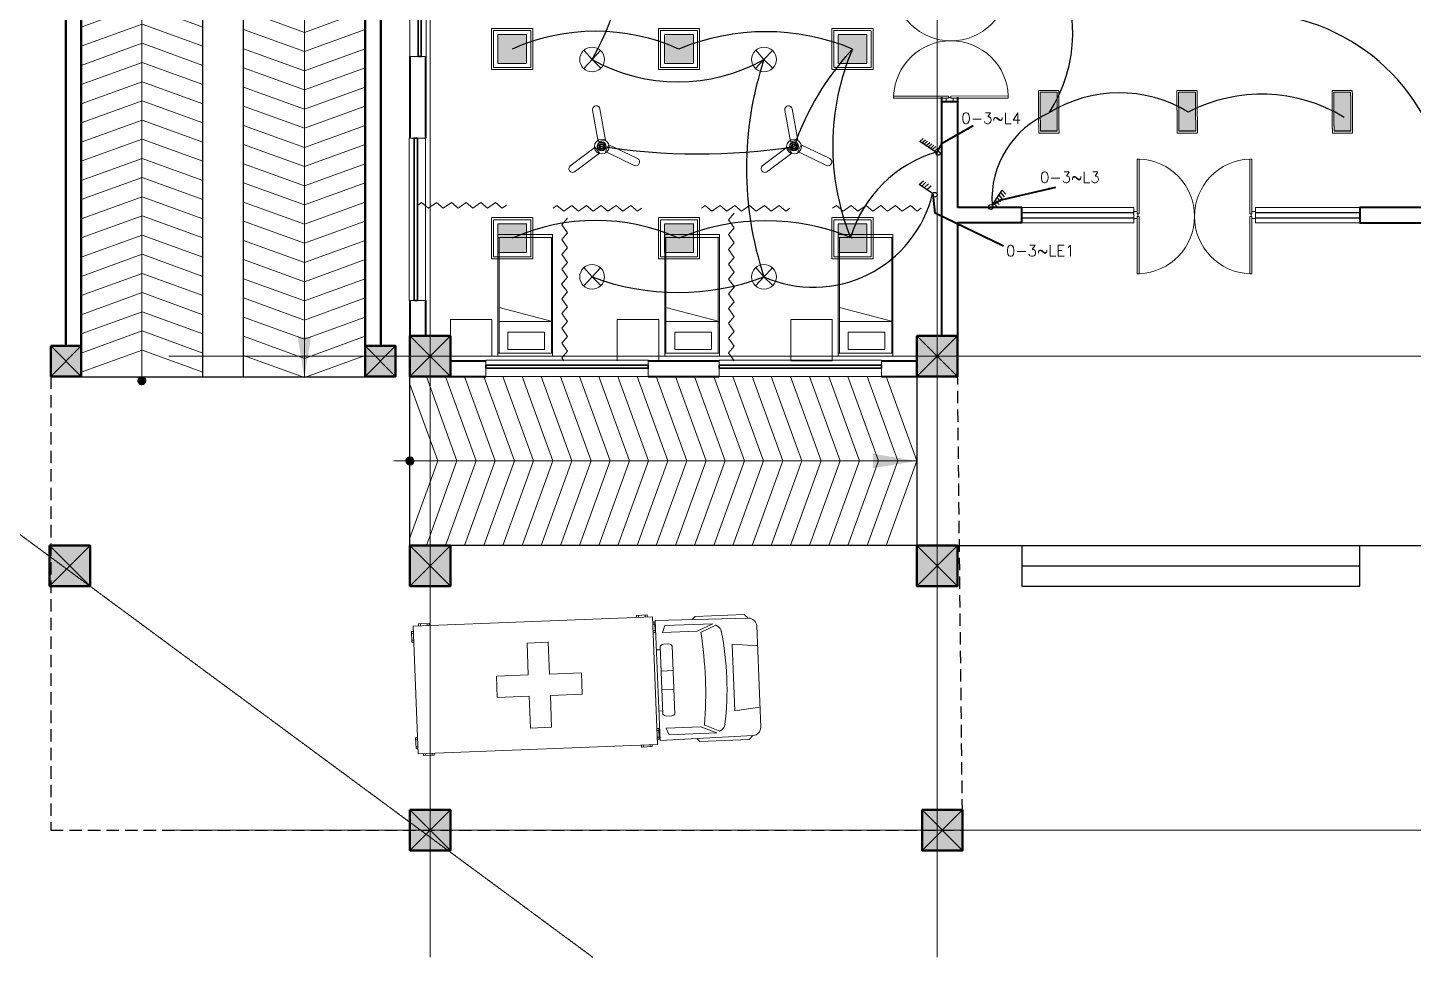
# Model space of a CAD drawing. Header units: millimetres. Extents: x 2402294 to 3337895, y 3394997 to 3969149.
# Drawn here: x 2431437 to 2451932, y 3888237 to 3901981 of the extents above; entities that cross this region are included whole.
import ezdxf

# ---------------------------------------------------------------- set-up
doc = ezdxf.new("R2010")
doc.units = ezdxf.units.MM
doc.header["$MEASUREMENT"] = 0
doc.linetypes.add('CENTER', pattern=[2, 1.25, -0.25, 0.25, -0.25])
doc.linetypes.add('DASHED', pattern=[0.75, 0.5, -0.25])
for name, color, linetype, lineweight in [('0newfurnture', 30, 'Continuous', 15), ('48fan', 4, 'Continuous', 13), ('centreline', 52, 'CENTER', 5), ('Column-0.5', 14, 'Continuous', 50), ('conduit Light & fan City', 30, 'Continuous', 5), ('Dimension- 0.15', 114, 'Continuous', 15), ('door', 41, 'Continuous', 5), ('Door Opening-0.09', 253, 'Continuous', 9), ('Furniture Hospital-0.09', 44, 'Continuous', 9), ('Hatch', 9, 'Continuous', 9), ('hatch-1', 53, 'Continuous', 15), ('Sill Level', 140, 'Continuous', 20), ('stairs', 6, 'Continuous', 25), ('Switches', 173, 'Continuous', 15), ('WALL 0.2', 7, 'Continuous', 20), ('wall 0.4', 7, 'Continuous', 40), ('Wall-0.5', 7, 'Continuous', 50), ('WINDOW', 152, 'Continuous', 30), ('Windows Plan', 152, 'Continuous', 35)]:
    doc.layers.add(name, color=color, linetype=linetype, lineweight=lineweight)
for name, color, linetype in [('1 x 4 recessed', 80, 'CENTER'), ('2 x 11 recessed', 60, 'CENTER'), ('ceilling fan', 3, 'Continuous'), ('emergencylight', 1, 'Continuous'), ('thrtywpanel', 7, 'Continuous'), ('wire powered ups', 3, 'Continuous'), ('Wires', 1, 'Continuous')]:
    doc.layers.add(name, color=color, linetype=linetype)
doc.styles.add('romans', font='romans.shx')
doc.styles.get("Standard").update_dxf_attribs({"font": 'arial.ttf'})
doc.linetypes.add('ZIGZAG', pattern='A,0.0001,-0.2,[131,ltypeshp.shx,S=0.2,R=0,X=-0.2,Y=0],-0.4,[131,ltypeshp.shx,S=0.2,R=180,X=0.2,Y=0],-0.2', length=0.8001)
doc.dimstyles.get("Standard").update_dxf_attribs({"dimtxt": 500, "dimasz": 100, "dimexe": 100, "dimexo": 200, "dimgap": 0.09, "dimtad": 0, "dimtoh": 1, "dimdec": 0, "dimzin": 0, "dimdsep": 46, "dimtxsty": 'Standard', "dimblk": 'DOT', "dimcen": 0, "dimclrd": 256, "dimclre": 256, "dimclrt": 256, "dimadec": 0, "dimazin": 0, "dimtfac": 1, "dimtdec": 0, "dimtofl": 0, "dimtmove": 0, "dimatfit": 3, "dimfxl": 1, "dimtolj": 1, "dimtzin": 0, "dimlwd": -1, "dimlwe": -1, "dimarcsym": 1})

# ---------------------------------------------------------------- blocks, each defined once
blk = doc.blocks.new('A$C01AF3ADE')
at = {"layer": 'Furniture Hospital-0.09'}
for p, q in [((15, 975), (1815, 975)), ((15, 15), (15, 975)), ((135, 990), (55, 990)), ((55, 990), (55, 975)), ((70, 990), (70, 975)), ((120, 975), (120, 990)), ((135, 975), (135, 990)), ((1695, 975), (1695, 990)), ((1695, 990), (1775, 990)), ((1710, 975), (1710, 990)), ((1760, 990), (1760, 975)), ((1775, 990), (1775, 975)), ((1815, 975), (1815, 15)), ((1835, 945), (2536, 936)), ((1835, 45), (1835, 945)), ((2115, 945), (2135, 965)), ((2135, 965), (2505, 965)), ((2505, 965), (2534, 936)), ((0, 935), (0, 855)), ((15, 935), (0, 935)), ((15, 920), (0, 920)), ((0, 870), (15, 870)), ((0, 855), (15, 855)), ((1815, 935), (1830, 935)), ((1815, 920), (1830, 920)), ((1830, 870), (1815, 870)), ((1830, 855), (1815, 855)), ((1830, 935), (1830, 855)), ((1885, 855), (1905, 905)), ((2145, 855), (1885, 855)), ((1905, 905), (2265, 905)), ((2265, 905), (2145, 855)), ((2175, 845), (2288, 893)), ((2285, 895), (2301, 885)), ((2595, 876), (2595, 114)), ((865, 815), (1025, 815)), ((865, 575), (865, 815)), ((1025, 815), (1025, 575)), ((1865, 751), (1875, 761)), ((1865, 750), (1865, 240)), ((1875, 761), (1890, 766)), ((1890, 766), (1930, 766)), ((1945, 761), (1930, 766)), ((1955, 751), (1945, 761)), ((1955, 750), (1955, 240)), ((2405, 745), (2595, 725)), ((2405, 745), (2405, 245)), ((1835, 725), (1865, 725)), ((625, 575), (865, 575)), ((625, 415), (625, 575)), ((1025, 575), (1265, 575)), ((1265, 575), (1265, 415)), ((1955, 565), (1865, 565)), ((1955, 425), (1865, 425)), ((865, 415), (625, 415)), ((865, 175), (865, 415)), ((1025, 415), (1025, 175)), ((1265, 415), (1025, 415)), ((1835, 265), (1865, 265)), ((1865, 240), (1875, 230)), ((1875, 230), (1890, 225)), ((1890, 225), (1930, 225)), ((1945, 230), (1930, 225)), ((1955, 240), (1945, 230)), ((2405, 245), (2595, 265)), ((0, 135), (15, 135)), ((0, 55), (0, 135)), ((0, 120), (15, 120)), ((1025, 175), (865, 175)), ((1830, 135), (1815, 135)), ((1830, 120), (1815, 120)), ((1830, 55), (1830, 135)), ((1885, 135), (1905, 85)), ((2145, 135), (1885, 135)), ((2265, 85), (2145, 135)), ((2175, 145), (2288, 97)), ((2285, 95), (2301, 105)), ((15, 70), (0, 70)), ((15, 55), (0, 55)), ((1815, 15), (15, 15)), ((55, 0), (55, 15)), ((135, 0), (55, 0)), ((70, 0), (70, 15)), ((120, 15), (120, 0)), ((135, 15), (135, 0)), ((1695, 15), (1695, 0)), ((1695, 0), (1775, 0)), ((1710, 15), (1710, 0)), ((1760, 0), (1760, 15)), ((1775, 0), (1775, 15)), ((1815, 70), (1830, 70)), ((1815, 55), (1830, 55)), ((1835, 45), (2536, 54)), ((1905, 85), (2265, 85)), ((2115, 45), (2135, 25)), ((2135, 25), (2505, 25)), ((2505, 25), (2534, 54))]:
    blk.add_line(p, q, dxfattribs=at)
for centre, radius, start, end in [((-878, 495), 3072, 353.459, 6.541), ((2269, 834), 60, 10.7953, 57.5288), ((103, 495), 2252, 351.0441, 8.9559), ((2535, 876), 60, 0, 89.2462), ((2269, 156), 60, 302.4712, 349.2047), ((2535, 114), 60, 270.7538, 0)]:
    blk.add_arc(centre, radius, start, end, dxfattribs=at)
blk = doc.blocks.new('BED')
at = {"layer": 'Furniture Hospital-0.09'}
for p, q in [((-2.12, 0.475), (-2.12, -0.475)), ((-2.12, -0.475), (-2.12, 0.475)), ((-0.008, 0.475), (-2.12, 0.475)), ((-2.07, 0.475), (-2.07, -0.475)), ((-0.058, 0.455), (-2.07, 0.455)), ((-0.855, -0.455), (-0.61, 0.475)), ((-0.61, 0.475), (-0.61, -0.455)), ((-0.425, 0.336), (-0.426, -0.303)), ((-0.425, 0.336), (-0.121, 0.336)), ((-0.121, -0.303), (-0.121, 0.336)), ((-0.058, -0.475), (-0.058, 0.475)), ((-0.008, -0.475), (-0.008, 0.475)), ((-2.12, -0.475), (-0.008, -0.475)), ((-2.07, -0.455), (-0.058, -0.455)), ((-0.426, -0.303), (-0.121, -0.303))]:
    blk.add_line(p, q, dxfattribs=at)
blk = doc.blocks.new('MAIN DOOR')
at = {"layer": 'door', "ltscale": 1000}
for points in [[(2346.08, 190.6), (2346.08, 188.53)], [(2348.88, 188.12), (2347.4, 188.12), (2347.4, 188.53), (2346.08, 188.53), (2346.08, 190.6), (2350.2, 190.6)], [(2347.4, 188.12), (2348.88, 188.12), (2348.88, 188.53), (2350.2, 188.53), (2350.2, 190.6), (2346.08, 190.6)], [(2350.2, 190.6), (2350.2, 188.53)], [(2313.41, 120.66), (2347.33, 120.66), (2347.33, 121.91), (2313.41, 121.91), (2313.41, 120.66)], [(2348.82, 121.07), (2347.33, 121.07), (2347.33, 120.66), (2346.01, 120.66), (2346.01, 118.6), (2350.14, 118.6)], [(2347.33, 121.07), (2348.82, 121.07), (2348.82, 120.66), (2350.14, 120.66), (2350.14, 118.6), (2346.01, 118.6)], [(2346.01, 118.6), (2346.01, 120.66)], [(2381.26, 120.66), (2348.82, 120.66), (2348.82, 121.91), (2381.26, 121.91), (2381.26, 120.66)], [(2350.14, 118.6), (2350.14, 120.66)]]:
    blk.add_lwpolyline(points, dxfattribs=at)
for points in [[(2313.47, 188.53), (2347.4, 188.53), (2347.4, 187.28), (2313.47, 187.28)], [(2381.32, 188.53), (2348.88, 188.53), (2348.88, 187.28), (2381.32, 187.28)]]:
    blk.add_lwpolyline(points, close=True, dxfattribs=at)
at = {"layer": 'Door Opening-0.09', "ltscale": 1000}
for centre, radius, start, end in [((2347.4, 188.53), 33.94, 182.11678, 357.88255), ((2347.33, 120.66), 33.95, 2.11669, 177.88264)]:
    blk.add_arc(centre, radius, start, end, dxfattribs=at)
at = {"layer": 'WINDOW', "ltscale": 5}
blk.add_line((2350.14, 190.6), (2350.14, 190.6), dxfattribs=at)
blk = doc.blocks.new('_Dot')
at = {"color": 0, "linetype": 'ByBlock', "lineweight": -2}
blk.add_line((-0.5, 0), (-1, 0), dxfattribs=at)
at = {"color": 0, "linetype": 'ByBlock', "lineweight": -3, "const_width": 0.5}
blk.add_lwpolyline([(-0.25, 0, 1), (0.25, 0, 1)], format="xyb", close=True, dxfattribs=at)
blk = doc.blocks.new('2ft column')
at = {"layer": 'Hatch', "ltscale": 5}
h = blk.add_hatch(color=256, dxfattribs=at)
h.dxf.hatch_style = 1
h.paths.add_polyline_path([(2207385, 4176559), (2207985, 4176559), (2207985, 4175959), (2207385, 4175959)])
at = {"layer": 'Column-0.5', "ltscale": 5}
blk.add_lwpolyline([(2207385, 4176559), (2207985, 4176559), (2207985, 4175959), (2207385, 4175959)], close=True, dxfattribs=at)
at = {"layer": 'Defpoints', "ltscale": 5}
for points in [[(2207985, 4176559), (2207385, 4175959)], [(2207985, 4175959), (2207385, 4176559)]]:
    blk.add_lwpolyline(points, dxfattribs=at)
blk = doc.blocks.new('main grid')
at = {"layer": 'centreline', "ltscale": 5}
for p, q in [((2518911, 4018930), (2518911, 3987284)), ((2526411, 4018930), (2526411, 3987284)), ((2559388, 3996172), (2515045, 3996172)), ((2559988, 3996172), (2515645, 3996172)), ((2533911, 3989164), (2515100, 3989164))]:
    blk.add_line(p, q, dxfattribs=at)
blk.add_lwpolyline([(2510725, 3995097), (2521316, 3987284)], dxfattribs=at)
at = {"layer": 'Hatch'}
for p in [(311226, -180087), (318726, -180087), (305895, -183187), (311226, -183187), (318726, -183187), (311226, -187095), (318801, -187095)]:
    blk.add_blockref('2ft column', p, dxfattribs=at)
blk = doc.blocks.new('w1')
at = {"layer": 'Sill Level'}
blk.add_lwpolyline([(2460641, 3827503), (2460641, 3825103), (2460401, 3825103), (2460401, 3827503)], close=True, dxfattribs=at)
at = {"layer": 'Windows Plan'}
blk.add_lwpolyline([(2460521, 3825103), (2460521, 3827503), (2460473, 3827503), (2460473, 3825103)], close=True, dxfattribs=at)
blk = doc.blocks.new('w2')
at = {"layer": 'Sill Level'}
blk.add_lwpolyline([(2444138, 3818930), (2445638, 3818930), (2445638, 3818690), (2444138, 3818690)], close=True, dxfattribs=at)
at = {"layer": 'Windows Plan'}
blk.add_lwpolyline([(2445638, 3818810), (2444138, 3818810), (2444138, 3818762), (2445638, 3818762)], close=True, dxfattribs=at)
blk = doc.blocks.new('36W LED PANEL')
at = {"layer": '2 x 11 recessed', "lineweight": 0, "true_color": 0xffffff, "transparency": 33554664}
h = blk.add_hatch(dxfattribs=at)
h.set_pattern_fill('DOTS', scale=15.2)
h.paths.add_polyline_path([(-213, 213), (213, 213), (213, -213), (-213, -213)])
at = {"layer": '2 x 11 recessed', "lineweight": 0}
for points in [[(-304, 304), (304, 304), (304, -304), (-304, -304)], [(-274, 274), (274, 274), (274, -274), (-274, -274)], [(-213, 213), (213, 213), (213, -213), (-213, -213)]]:
    blk.add_lwpolyline(points, close=True, dxfattribs=at)
blk = doc.blocks.new('2 ft panel')
at = {"layer": '1 x 4 recessed', "lineweight": 0}
h = blk.add_hatch(dxfattribs=at)
h.set_pattern_fill('AR-SAND', color=256, scale=6.25)
h.set_pattern_definition([(37.5, (-417982.219, 97562.351), (-0.39370849, 12.04264856), [0, -9.5, 0, -10.625, 0, -10.15625]), (7.5, (-417982.219, 97562.351), (11.0611044, 17.6384129), [0, -5.125, 0, -8.5625, 0, -3.28125]), (327.5, (-417989.906, 97562.351), (19.46338664, 0.03536908), [0, -3.125, 0, -11.25, 0, -14.6875]), (317.5, (-417989.906, 97562.351), (18.7882913, 5.4854723), [0, -1.5625, 0, -7.375, 0, -8.4375])])
h.paths.add_polyline_path([(287, -125), (287, 125), (-288, 125), (-288, -125)])
at = {"layer": '1 x 4 recessed'}
blk.add_line((287, 125), (287, -125), dxfattribs=at)
at = {"layer": '1 x 4 recessed', "lineweight": 0}
for points in [[(316, -150), (-313, -150), (-313, 150), (316, 150)], [(287, -125), (-288, -125), (-288, 125), (287, 125)], [(316, 150), (316, -150)]]:
    blk.add_lwpolyline(points, dxfattribs=at)
blk = doc.blocks.new('6gang switch')
at = {"layer": 'Switches', "lineweight": 30}
for p, q in [((1.74, 2.08), (6.46, 9.17)), ((4.95, 6.67), (6.71, 4.66)), ((5.7, 7.92), (7.46, 5.92)), ((6.46, 9.17), (8.21, 7.17)), ((2.44, 3.16), (4.2, 1.16)), ((3.32, 4.29), (5.08, 2.28)), ((4.07, 5.54), (5.83, 3.54))]:
    blk.add_line(p, q, dxfattribs=at)
blk.add_circle((1.13, 1.13), 1.13, dxfattribs=at)
blk = doc.blocks.new('48 inch fan')
at = {"color": 3, "extrusion": (-0.984895, -0.173153, 0)}
for p, q in [((-33.3, 131.7, -78.1), (-33.3, 131.7, -76)), ((-33.3, 131.7, -78.1), (-13.3, 18.3, -78.1)), ((-13.3, 18.3, -78.1), (-13.3, 18.3, -76))]:
    blk.add_line(p, q, dxfattribs=at)
at = {"color": 3}
for p, q in [((-33.3, 131.7, -78.1), (-33.3, 131.7, -76)), ((-6.6, 136.4, -78.1), (-6.6, 136.4, -76)), ((13.4, 23, -76), (-13.3, 18.3, -76)), ((14, -17.8, -76), (25.8, 6.6, -76)), ((-116.3, -70.9, -76), (-24.4, -1.4, -76)), ((-8.1, -23.1, -76), (-100, -92.5, -76)), ((-24.4, -1.4, -76), (-8.1, -23.1, -76)), ((117.6, -68, -76), (14, -17.8, -76)), ((129.5, -43.6, -78.1), (129.5, -43.6, -76))]:
    blk.add_line(p, q, dxfattribs=at)
at = {"color": 3, "extrusion": (0.984895, 0.173153, 0)}
for p, q in [((-6.6, 136.4, -78.1), (-6.6, 136.4, -76)), ((13.4, 23, -78.1), (13.4, 23, -76))]:
    blk.add_line(p, q, dxfattribs=at)
at = {"color": 3, "extrusion": (0, 0, -1)}
for p, q in [((13.4, 23, -78.1), (-6.6, 136.4, -78.1)), ((-13.3, 18.3, -78.1), (13.4, 23, -78.1)), ((14, -17.8, -78.1), (25.8, 6.6, -78.1)), ((-116.3, -70.9, -78.1), (-24.4, -1.4, -78.1)), ((-8.1, -23.1, -78.1), (-100, -92.5, -78.1)), ((-24.4, -1.4, -78.1), (-8.1, -23.1, -78.1)), ((117.6, -68, -78.1), (14, -17.8, -78.1))]:
    blk.add_line(p, q, dxfattribs=at)
at = {"color": 3, "extrusion": (0.173153, -0.984895, 0)}
for p, q in [((13.4, 23, -76), (-13.3, 18.3, -76)), ((-13.3, 18.3, -78.1), (13.4, 23, -78.1)), ((-13.3, 18.3, -78.1), (-13.3, 18.3, -76)), ((13.4, 23, -78.1), (13.4, 23, -76))]:
    blk.add_line(p, q, dxfattribs=at)
at = {"color": 3, "extrusion": (-0.900152, 0.435576, 0)}
for p, q in [((14, -17.8, -76), (25.8, 6.6, -76)), ((14, -17.8, -78.1), (25.8, 6.6, -78.1)), ((25.8, 6.6, -78.1), (25.8, 6.6, -76)), ((14, -17.8, -78.1), (14, -17.8, -76))]:
    blk.add_line(p, q, dxfattribs=at)
at = {"color": 3, "extrusion": (0.435576, 0.900152, 0)}
for p, q in [((25.8, 6.6, -78.1), (25.8, 6.6, -76)), ((25.8, 6.6, -78.1), (129.5, -43.6, -78.1)), ((129.5, -43.6, -78.1), (129.5, -43.6, -76))]:
    blk.add_line(p, q, dxfattribs=at)
at = {"color": 3, "extrusion": (-0.602909, 0.79781, 0)}
for p, q in [((-116.3, -70.9, -76), (-24.4, -1.4, -76)), ((-116.3, -70.9, -78.1), (-24.4, -1.4, -78.1)), ((-24.4, -1.4, -78.1), (-24.4, -1.4, -76))]:
    blk.add_line(p, q, dxfattribs=at)
at = {"color": 3, "extrusion": (0.602909, -0.79781, 0)}
for p, q in [((-8.1, -23.1, -76), (-100, -92.5, -76)), ((-8.1, -23.1, -78.1), (-100, -92.5, -78.1)), ((-8.1, -23.1, -78.1), (-8.1, -23.1, -76)), ((-97.8, -90.4, -2.4), (-97.8, -90.4, -0.4))]:
    blk.add_line(p, q, dxfattribs=at)
at = {"color": 3, "extrusion": (0.79781, 0.602909, 0)}
for p, q in [((-24.4, -1.4, -76), (-8.1, -23.1, -76)), ((-24.4, -1.4, -78.1), (-24.4, -1.4, -76)), ((-24.4, -1.4, -78.1), (-8.1, -23.1, -78.1)), ((-8.1, -23.1, -78.1), (-8.1, -23.1, -76))]:
    blk.add_line(p, q, dxfattribs=at)
at = {"color": 3, "extrusion": (-0.435576, -0.900152, 0)}
for p, q in [((117.6, -68, -76), (14, -17.8, -76)), ((14, -17.8, -78.1), (14, -17.8, -76)), ((117.6, -68, -78.1), (14, -17.8, -78.1))]:
    blk.add_line(p, q, dxfattribs=at)
at = {"color": 3}
for centre, radius in [((0, 0, -71.1), 26.7), ((0, 0, -81.3), 26.7), ((0, 0), 6.78)]:
    blk.add_circle(centre, radius, dxfattribs=at)
at = {"color": 3, "extrusion": (0, 0, -1)}
for centre, radius in [((0, 0, 81.3), 26.7), ((0, 0, 71.1), 26.7), ((0, 0, 81.3), 6.78), ((0, 0, 81.3), 6.78)]:
    blk.add_circle(centre, radius, dxfattribs=at)
at = {"color": 3, "extrusion": (-0.024462, -1e-16, 0.999701)}
for centre, radius in [((-0.6, 0.2, 16), 16.3), ((-0.9, 0.2, 16), 14.5), ((-0.9, 0.2, 16), 14.5), ((-0.6, 0.2, -5.6), 8.13)]:
    blk.add_circle(centre, radius, dxfattribs=at)
at = {"color": 3, "extrusion": (0.024462, 1e-16, -0.999701)}
for centre, radius in [((0.6, 0.2, -16), 16.3), ((0.4, 0.2, 0.2), 10.2), ((0.8, 0.2, 0.2), 9.08), ((0.9, 0.2, 5.6), 7.26)]:
    blk.add_circle(centre, radius, dxfattribs=at)
at = {"color": 3, "extrusion": (0.024462, 0, -0.999701)}
blk.add_circle((0.8, 0.2, 0.2), 6.78, dxfattribs=at)
at = {"color": 3, "extrusion": (0, 0, -1)}
for centre, start, end in [((19.9, 134.1, 78.1), 350.0288, 170.0288), ((19.9, 134.1, 76), 350.0288, 170.0288), ((-123.6, -55.8, 76), 115.822, 295.822), ((-123.6, -55.8, 78.1), 115.822, 295.822), ((-123.6, -55.8, 78.1), 115.822, 295.822), ((105.9, -79.6, 2.4), 232.9215, 52.9215)]:
    blk.add_arc(centre, 13.6, start, end, dxfattribs=at)
at = {"color": 3}
for centre, start, end in [((-19.9, 134.1, -76), 9.9712, 189.9712), ((-19.9, 134.1, -78.1), 9.9712, 189.9712), ((123.6, -55.8, -76), 244.178, 64.178)]:
    blk.add_arc(centre, 13.6, start, end, dxfattribs=at)
blk = doc.blocks.new('emergency')
at = {"layer": 'conduit Light & fan City'}
for p, q in [((0, 0), (-124, -135)), ((-122, 136), (0, 0)), ((124, 135), (0, 0)), ((0, 0), (129, -129))]:
    blk.add_line(p, q, dxfattribs=at)
blk.add_circle((0, 0), 183, dxfattribs=at)
blk = doc.blocks.new('4 WAY')
at = {"layer": 'Switches', "lineweight": 30}
for p, q in [((1.76, 2.13), (6.02, 8.52)), ((5.27, 7.27), (7.02, 5.26)), ((6.02, 8.52), (7.78, 6.51)), ((3.64, 4.89), (5.39, 2.88)), ((4.51, 6.01), (6.27, 4.01))]:
    blk.add_line(p, q, dxfattribs=at)
blk.add_circle((1.13, 1.13), 1.13, dxfattribs=at)
blk = doc.blocks.new('8 gang')
at = {"layer": 'Switches', "lineweight": 30}
for p, q in [((1.74, 2.08), (7.96, 11.68)), ((6.46, 9.17), (8.21, 7.17)), ((7.21, 10.43), (8.97, 8.42)), ((7.96, 11.68), (9.72, 9.67)), ((2.44, 3.16), (4.2, 1.16)), ((3.32, 4.29), (5.08, 2.28)), ((4.07, 5.54), (5.83, 3.54)), ((4.95, 6.67), (6.71, 4.66)), ((5.7, 7.92), (7.46, 5.92))]:
    blk.add_line(p, q, dxfattribs=at)
blk.add_circle((1.13, 1.13), 1.13, dxfattribs=at)
blk = doc.blocks.new('RAMP23')
at = {"layer": 'Dimension- 0.15', "ltscale": 5}
h = blk.add_hatch(dxfattribs=at)
h.set_pattern_fill('ANSI31', color=256, scale=25.555556, angle=90)
h.set_pattern_definition([(135, (1623697.9227, 1877740.101), (-2.258813329, -2.258813329), [])])
h.paths.add_polyline_path([(2418321, 3996255), (2418380, 3996255), (2418380, 3996196, -0.414214)])
h.paths.add_polyline_path([(2418321, 3996255, -0.414214), (2418380, 3996314), (2418380, 3996255)])
h.paths.add_polyline_path([(2418380, 3996255), (2418380, 3996314, -0.414214), (2418439, 3996255)])
h.paths.add_polyline_path([(2418380, 3996196), (2418380, 3996255), (2418439, 3996255, -0.414214)])
blk.add_lwpolyline([(2418984, 4012016), (2418984, 4013523), (2420784, 4013523), (2420784, 4012700)], dxfattribs=at)
blk.add_circle((2418380, 3996255), 59.1, dxfattribs=at)
at = {"layer": 'hatch-1', "color": 4, "lineweight": 0, "ltscale": 5}
for points in [[(2417484, 4012256), (2418384, 4012583), (2419284, 4012256)], [(2419884, 4012503), (2420784, 4012177), (2421684, 4012503)], [(2420447, 4012583), (2420784, 4012460), (2421122, 4012583)], [(2417484, 4011973), (2418384, 4012299), (2419284, 4011973)], [(2419884, 4012220), (2420784, 4011893), (2421684, 4012220)], [(2417484, 4011689), (2418384, 4012016), (2419284, 4011689)], [(2419782, 4011938), (2420784, 4011574), (2421787, 4011938)], [(2419884, 4011936), (2420784, 4011610), (2421684, 4011936)], [(2417484, 4011406), (2418384, 4011732), (2419284, 4011406)], [(2419884, 4011653), (2420784, 4011326), (2421684, 4011653)], [(2417484, 4011122), (2418384, 4011449), (2419284, 4011122)], [(2419884, 4011369), (2420784, 4011043), (2421684, 4011369)], [(2417484, 4010839), (2418384, 4011165), (2419284, 4010839)], [(2419884, 4011086), (2420784, 4010759), (2421684, 4011086)], [(2417484, 4010555), (2418384, 4010882), (2419284, 4010555)], [(2419884, 4010802), (2420784, 4010476), (2421684, 4010802)], [(2417484, 4010272), (2418384, 4010598), (2419284, 4010272)], [(2419884, 4010519), (2420784, 4010192), (2421684, 4010519)], [(2417484, 4009988), (2418384, 4010315), (2419284, 4009988)], [(2419884, 4010235), (2420784, 4009909), (2421684, 4010235)], [(2417484, 4009705), (2418384, 4010031), (2419284, 4009705)], [(2419884, 4009952), (2420784, 4009625), (2421684, 4009952)], [(2417484, 4009421), (2418384, 4009748), (2419284, 4009421)], [(2419884, 4009668), (2420784, 4009342), (2421684, 4009668)], [(2417484, 4009138), (2418384, 4009464), (2419284, 4009138)], [(2419884, 4009385), (2420784, 4009058), (2421684, 4009385)], [(2417484, 4008854), (2418384, 4009181), (2419284, 4008854)], [(2419884, 4009101), (2420784, 4008775), (2421684, 4009101)], [(2417484, 4008571), (2418384, 4008897), (2419284, 4008571)], [(2419884, 4008818), (2420784, 4008491), (2421684, 4008818)], [(2417484, 4008287), (2418384, 4008614), (2419284, 4008287)], [(2419884, 4008534), (2420784, 4008208), (2421684, 4008534)], [(2417484, 4008004), (2418384, 4008330), (2419284, 4008004)], [(2419884, 4008251), (2420784, 4007924), (2421684, 4008251)], [(2417484, 4007721), (2418384, 4008047), (2419284, 4007721)], [(2419884, 4007967), (2420784, 4007641), (2421684, 4007967)], [(2417484, 4007437), (2418384, 4007763), (2419284, 4007437)], [(2419884, 4007684), (2420784, 4007357), (2421684, 4007684)], [(2417484, 4007154), (2418384, 4007480), (2419284, 4007154)], [(2419884, 4007400), (2420784, 4007074), (2421684, 4007400)], [(2417484, 4006870), (2418384, 4007196), (2419284, 4006870)], [(2419884, 4007117), (2420784, 4006791), (2421684, 4007117)], [(2417484, 4006587), (2418384, 4006913), (2419284, 4006587)], [(2419884, 4006833), (2420784, 4006507), (2421684, 4006833)], [(2417484, 4006303), (2418384, 4006629), (2419284, 4006303)], [(2419884, 4006550), (2420784, 4006224), (2421684, 4006550)], [(2417484, 4006020), (2418384, 4006346), (2419284, 4006020)], [(2419884, 4006266), (2420784, 4005940), (2421684, 4006266)], [(2417484, 4005736), (2418384, 4006062), (2419284, 4005736)], [(2419884, 4005983), (2420784, 4005657), (2421684, 4005983)], [(2417484, 4005453), (2418384, 4005779), (2419284, 4005453)], [(2419884, 4005699), (2420784, 4005373), (2421684, 4005699)], [(2417484, 4005169), (2418384, 4005495), (2419284, 4005169)], [(2419884, 4005416), (2420784, 4005090), (2421684, 4005416)], [(2417484, 4004886), (2418384, 4005212), (2419284, 4004886)], [(2419884, 4005132), (2420784, 4004806), (2421684, 4005132)], [(2417484, 4004602), (2418384, 4004928), (2419284, 4004602)], [(2419884, 4004849), (2420784, 4004523), (2421684, 4004849)], [(2417484, 4004319), (2418384, 4004645), (2419284, 4004319)], [(2419884, 4004565), (2420784, 4004239), (2421684, 4004565)], [(2417484, 4004035), (2418384, 4004361), (2419284, 4004035)], [(2419884, 4004282), (2420784, 4003956), (2421684, 4004282)], [(2417484, 4003752), (2418384, 4004078), (2419284, 4003752)], [(2417484, 4003752), (2418384, 4004078), (2419284, 4003752)], [(2419884, 4003998), (2420784, 4003672), (2421684, 4003998)], [(2417484, 4003468), (2418384, 4003794), (2419284, 4003468)], [(2419884, 4003715), (2420784, 4003389), (2421684, 4003715)], [(2417484, 4003185), (2418384, 4003511), (2419284, 4003185)], [(2419884, 4003431), (2420784, 4003105), (2421684, 4003431)], [(2417484, 4002901), (2418384, 4003228), (2419284, 4002901)], [(2419884, 4003148), (2420784, 4002822), (2421684, 4003148)], [(2417484, 4002618), (2418384, 4002944), (2419284, 4002618)], [(2419884, 4002864), (2420784, 4002538), (2421684, 4002864)], [(2417484, 4002334), (2418384, 4002661), (2419284, 4002334)], [(2419884, 4002581), (2420784, 4002255), (2421684, 4002581)], [(2417484, 4002051), (2418384, 4002377), (2419284, 4002051)], [(2419884, 4002298), (2420784, 4001971), (2421684, 4002298)], [(2417484, 4001767), (2418384, 4002094), (2419284, 4001767)], [(2419884, 4002014), (2420784, 4001688), (2421684, 4002014)], [(2417484, 4001484), (2418384, 4001810), (2419284, 4001484)], [(2419884, 4001731), (2420784, 4001404), (2421684, 4001731)], [(2417484, 4001200), (2418384, 4001527), (2419284, 4001200)], [(2419884, 4001447), (2420784, 4001121), (2421684, 4001447)], [(2417484, 4000917), (2418384, 4001243), (2419284, 4000917)], [(2419884, 4001164), (2420784, 4000837), (2421684, 4001164)], [(2417484, 4000633), (2418384, 4000960), (2419284, 4000633)], [(2419884, 4000880), (2420784, 4000554), (2421684, 4000880)], [(2417484, 4000350), (2418384, 4000676), (2419284, 4000350)], [(2419884, 4000597), (2420784, 4000270), (2421684, 4000597)], [(2417484, 4000066), (2418384, 4000393), (2419284, 4000066)], [(2419884, 4000313), (2420784, 3999987), (2421684, 4000313)], [(2417484, 3999783), (2418384, 4000109), (2419284, 3999783)], [(2419884, 4000030), (2420784, 3999703), (2421684, 4000030)], [(2417484, 3999499), (2418384, 3999826), (2419284, 3999499)], [(2419884, 3999746), (2420784, 3999420), (2421684, 3999746)], [(2417484, 3999216), (2418384, 3999542), (2419284, 3999216)], [(2419884, 3999463), (2420784, 3999136), (2421684, 3999463)], [(2417484, 3998932), (2418384, 3999259), (2419284, 3998932)], [(2419884, 3999179), (2420784, 3998853), (2421684, 3999179)], [(2417484, 3998649), (2418384, 3998975), (2419284, 3998649)], [(2419884, 3998896), (2420784, 3998569), (2421684, 3998896)], [(2417484, 3998365), (2418384, 3998692), (2419284, 3998365)], [(2419884, 3998612), (2420784, 3998286), (2421684, 3998612)], [(2417484, 3998082), (2418384, 3998408), (2419284, 3998082)], [(2419884, 3998329), (2420784, 3998002), (2421684, 3998329)], [(2417484, 3997798), (2418384, 3998125), (2419284, 3997798)], [(2419884, 3998045), (2420784, 3997719), (2421684, 3998045)], [(2417484, 3997515), (2418384, 3997841), (2419284, 3997515)], [(2419884, 3997762), (2420784, 3997435), (2421684, 3997762)], [(2417484, 3997231), (2418384, 3997558), (2419284, 3997231)], [(2419884, 3997478), (2420784, 3997152), (2421684, 3997478)], [(2417484, 3996948), (2418384, 3997274), (2419284, 3996948)], [(2419884, 3997195), (2420784, 3996868), (2421684, 3997195)], [(2417484, 3996664), (2418384, 3996991), (2419284, 3996664)], [(2419884, 3996911), (2420784, 3996585), (2421684, 3996911)], [(2417484, 3996381), (2418384, 3996707), (2419284, 3996381)], [(2417484, 3996381), (2418384, 3996707), (2419284, 3996381)], [(2419884, 3996628), (2420784, 3996301), (2421684, 3996628)]]:
    blk.add_lwpolyline(points, dxfattribs=at)
at = {"layer": 'stairs', "ltscale": 5}
for points in [[(2417484, 4012583), (2421684, 4012583)], [(2419284, 3996313), (2419284, 4012583)], [(2419884, 3996313), (2419884, 4012583)], [(2417484, 3996313), (2421684, 3996313)]]:
    blk.add_lwpolyline(points, dxfattribs=at)
at = {"layer": 'WALL 0.2', "ltscale": 5}
for points in [[(2417484, 4014613), (2421684, 4014613)], [(2417484, 4014383), (2421684, 4014383)]]:
    blk.add_lwpolyline(points, dxfattribs=at)
at = {"layer": 'Wall-0.5', "ltscale": 5}
for points in [[(2417254, 3996768), (2417484, 3996768), (2417484, 4014613), (2417254, 4014613)], [(2421684, 3996768), (2421914, 3996768), (2421914, 4014613), (2421684, 4014613)]]:
    blk.add_lwpolyline(points, close=True, dxfattribs=at)
at = {"layer": 'Hatch', "xscale": 0.75, "yscale": 0.75, "zscale": 0.75}
for p in [(761496, 880614), (766146, 880614), (761496, 873271), (766146, 873271), (761496, 864349), (766146, 864349)]:
    blk.add_blockref('2ft column', p, dxfattribs=at)
at = {"layer": 'Dimension- 0.15', "ltscale": 5}
for points, override in [([(2420784, 3996301), (2420784, 4012700)], {"dimasz": 600, "dimfxl": 500, "dimfxlon": 1}), ([(2418384, 4012016), (2418380, 3996313)], {"dimasz": 600, "dimgap": 0.09, "dimtad": 0, "dimfxl": 500, "dimfxlon": 1})]:
    blk.add_leader(points, dimstyle='Standard', override=override, dxfattribs=at)
blk = doc.blocks.new('TSK')
at = {"layer": 'Dimension- 0.15', "ltscale": 5}
blk.add_lwpolyline([(2428774, 3988106), (2428774, 3981360)], dxfattribs=at)
at = {"layer": 'hatch-1', "color": 4, "lineweight": 0, "ltscale": 5}
for points in [[(2427524, 3988644), (2428774, 3989097), (2430024, 3988644)], [(2427524, 3988360), (2428774, 3988814), (2430024, 3988360)], [(2427524, 3988077), (2428774, 3988530), (2430024, 3988077)], [(2427524, 3987793), (2428774, 3988247), (2430024, 3987793)], [(2427524, 3987510), (2428774, 3987963), (2430024, 3987510)], [(2427524, 3987226), (2428774, 3987680), (2430024, 3987226)], [(2427524, 3986943), (2428774, 3987396), (2430024, 3986943)], [(2427524, 3986659), (2428774, 3987113), (2430024, 3986659)], [(2427524, 3986376), (2428774, 3986829), (2430024, 3986376)], [(2427524, 3986092), (2428774, 3986546), (2430024, 3986092)], [(2427524, 3985809), (2428774, 3986262), (2430024, 3985809)], [(2427524, 3985525), (2428774, 3985979), (2430024, 3985525)], [(2427524, 3985242), (2428774, 3985695), (2430024, 3985242)], [(2427524, 3984959), (2428774, 3985412), (2430024, 3984959)], [(2427524, 3984675), (2428774, 3985128), (2430024, 3984675)], [(2427524, 3984392), (2428774, 3984845), (2430024, 3984392)], [(2427524, 3984108), (2428774, 3984561), (2430024, 3984108)], [(2427524, 3983825), (2428774, 3984278), (2430024, 3983825)], [(2427524, 3983541), (2428774, 3983994), (2430024, 3983541)], [(2427524, 3983258), (2428774, 3983711), (2430024, 3983258)], [(2427524, 3982974), (2428774, 3983427), (2430024, 3982974)], [(2427524, 3982691), (2428774, 3983144), (2430024, 3982691)], [(2427524, 3982407), (2428774, 3982860), (2430024, 3982407)], [(2427524, 3982124), (2428774, 3982577), (2430024, 3982124)], [(2427524, 3981840), (2428774, 3982293), (2430024, 3981840)], [(2427636, 3981597), (2428774, 3982010), (2429912, 3981597)]]:
    blk.add_lwpolyline(points, dxfattribs=at)
at = {"layer": 'Dimension- 0.15', "ltscale": 5}
blk.add_leader([(2428774, 3989097), (2428774, 3981360)], dimstyle='Standard', override={"dimasz": 650, "dimgap": 0.09, "dimtad": 0, "dimfxl": 500, "dimfxlon": 1}, dxfattribs=at)

msp = doc.modelspace()

# ---------------------------------------------------------------- hatches: boundary and pattern name
at = {"layer": 'Dimension- 0.15', "ltscale": 5}
h = msp.add_hatch(dxfattribs=at)
h.set_pattern_fill('ANSI31', color=256, scale=25.555556)
h.set_pattern_definition([(45, (318575.1444, 4690785.0368), (-2.258813329, 2.258813329), [])])
h.paths.add_polyline_path([(2437090.3, 3895516.1), (2437090.3, 3895575.2), (2437031.2, 3895575.2, 0.4142136)])
h.paths.add_polyline_path([(2437090.3, 3895516.1, 0.4142136), (2437149.4, 3895575.2), (2437090.3, 3895575.2)])
h.paths.add_polyline_path([(2437090.3, 3895575.2), (2437149.4, 3895575.2, 0.4142136), (2437090.3, 3895634.3)])
h.paths.add_polyline_path([(2437031.2, 3895575.2), (2437090.3, 3895575.2), (2437090.3, 3895634.3, 0.4142136)])

# ---------------------------------------------------------------- linework, layer by layer
at = {"layer": 'centreline', "ltscale": 5}
for p, q in [((2437390.3, 3897425.2), (2437390.3, 3892252.5)), ((2440158.2, 3897125.2), (2434124.1, 3897125.2)), ((2441669.4, 3897125.2), (2440771.5, 3897125.2)), ((2484358.3, 3897125.2), (2441838.8, 3897125.2))]:
    msp.add_line(p, q, dxfattribs=at)
at = {"layer": 'Dimension- 0.15', "ltscale": 5}
msp.add_circle((2437090.3, 3895575.2), 59.1, dxfattribs=at)
at = {"layer": 'Furniture Hospital-0.09'}
for points in [[(2438215.3, 3897055.2), (2437690.3, 3897055.2), (2437690.3, 3897668.5), (2438303.6, 3897668.5), (2438303.6, 3897125.2)], [(2440158.2, 3897055.2), (2440158.2, 3897668.5), (2440771.5, 3897668.5), (2440771.5, 3897055.2), (2440615.3, 3897055.2)]]:
    msp.add_lwpolyline(points, dxfattribs=at)
msp.add_lwpolyline([(2442724.9, 3897668.5), (2443338.2, 3897668.5), (2443338.2, 3897055.2), (2442724.9, 3897055.2)], close=True, dxfattribs=at)
at = {"layer": 'stairs', "linetype": 'DASHED', "ltscale": 366}
msp.add_lwpolyline([(2431779, 3896825.2), (2431779, 3890116.9), (2445265.3, 3890116.9), (2445190.3, 3896940.1)], dxfattribs=at)
at = {"layer": 'stairs', "ltscale": 5}
for points in [[(2444590.3, 3894325.2), (2437090.3, 3894325.2), (2437090.3, 3896825.2)], [(2444590.3, 3896825.2), (2444590.3, 3894325.2), (2460340.3, 3894325.2)], [(2446140.3, 3894325.2), (2446140.3, 3893725.2), (2451140.3, 3893725.2), (2451140.3, 3894325.2)], [(2446140.3, 3894025.2), (2451140.3, 3894025.2)]]:
    msp.add_lwpolyline(points, dxfattribs=at)
at = {"layer": 'WALL 0.2', "ltscale": 5}
for points in [[(2446140.3, 3899325.2), (2447796.3, 3899325.2)], [(2447796.3, 3899325.2), (2447796.3, 3899095.2)], [(2449596.3, 3899325.2), (2451140.3, 3899325.2)], [(2449596.3, 3899325.2), (2449596.3, 3899095.2)], [(2446140.3, 3899095.2), (2447796.3, 3899095.2)], [(2449596.3, 3899095.2), (2451140.3, 3899095.2)]]:
    msp.add_lwpolyline(points, dxfattribs=at)
at = {"layer": 'wall 0.4', "ltscale": 5}
for p, q in [((2444960.3, 3897425.2), (2444960.3, 3900953.4)), ((2444960.3, 3900887.9), (2445190.3, 3900887.9)), ((2445190.3, 3900953.4), (2445190.3, 3899325.2)), ((2446140.3, 3899325.2), (2445190.3, 3899325.2)), ((2446140.3, 3899095.2), (2446140.3, 3899325.2))]:
    msp.add_line(p, q, dxfattribs=at)
for points in [[(2437090.3, 3901555.2), (2437090.3, 3900350.2)], [(2437320.3, 3901555.2), (2437320.3, 3900350.2)], [(2452320.3, 3897425.2), (2452320.3, 3899325.2), (2451140.3, 3899325.2), (2451140.3, 3899095.2), (2452090.3, 3899095.2), (2452090.3, 3897425.2)], [(2446140.3, 3899095.2), (2445190.3, 3899095.2), (2445190.3, 3897425.2)], [(2437090.3, 3897950.2), (2437090.3, 3897425.2)], [(2437320.3, 3897950.2), (2437320.3, 3897425.2)], [(2437690.3, 3897055.2), (2438215.3, 3897055.2)], [(2440615.3, 3897055.2), (2441665.3, 3897055.2)], [(2444065.3, 3897055.2), (2444590.3, 3897055.2)], [(2437690.3, 3896825.2), (2438215.3, 3896825.2)], [(2440615.3, 3896825.2), (2441665.3, 3896825.2)], [(2444065.3, 3896825.2), (2444590.3, 3896825.2)]]:
    msp.add_lwpolyline(points, dxfattribs=at)
at = {"layer": 'WINDOW', "linetype": 'ZIGZAG', "lineweight": 20, "ltscale": 0.5}
for points in [[(2437207.9, 3899355.2), (2437263.8, 3899397.6), (2437364.8, 3899312.6), (2437484.6, 3899395.6), (2437583.2, 3899312.6), (2437703, 3899395.6), (2437801.6, 3899312.6), (2437921.4, 3899395.6), (2438020, 3899312.6), (2438139.8, 3899395.6), (2438238.3, 3899312.6), (2438358.1, 3899395.6), (2438456.7, 3899312.6), (2438518.2, 3899355.2)], [(2439207.9, 3899312.6), (2439263.8, 3899355), (2439364.8, 3899270), (2439484.6, 3899353), (2439583.2, 3899270), (2439703, 3899353), (2439801.6, 3899270), (2439921.4, 3899353), (2440020, 3899270), (2440139.8, 3899353), (2440238.3, 3899270), (2440358.1, 3899353), (2440456.7, 3899270), (2440518.2, 3899312.6)], [(2441401.3, 3899312.6), (2441457.2, 3899355), (2441558.2, 3899270), (2441678, 3899353), (2441776.5, 3899270), (2441896.3, 3899353), (2441994.9, 3899270), (2442114.7, 3899353), (2442213.3, 3899270), (2442333.1, 3899353), (2442431.7, 3899270), (2442551.5, 3899353), (2442650.1, 3899270), (2442711.6, 3899312.6)], [(2443342.6, 3899312.6), (2443398.5, 3899355), (2443499.5, 3899270), (2443619.3, 3899353), (2443717.9, 3899270), (2443837.7, 3899353), (2443936.3, 3899270), (2444056.1, 3899353), (2444154.7, 3899270), (2444274.5, 3899353), (2444373.1, 3899270), (2444492.9, 3899353), (2444591.4, 3899270), (2444652.9, 3899312.6)], [(2439419.4, 3899164.6), (2439336.4, 3899066), (2439419.4, 3898946.2), (2439336.4, 3898847.6), (2439419.4, 3898727.8), (2439336.4, 3898629.2), (2439419.4, 3898509.4), (2439336.4, 3898410.8), (2439419.4, 3898291), (2439334.2, 3898189.9), (2439421.4, 3898075.1), (2439336.4, 3897974.1), (2439419.4, 3897854.3), (2439336.4, 3897755.7), (2439419.4, 3897635.9), (2439336.4, 3897537.3), (2439419.4, 3897417.5), (2439336.4, 3897318.9), (2439419.4, 3897199.1), (2439336.4, 3897100.5), (2439367.8, 3897055.2)], [(2441887.2, 3899239), (2441804.3, 3899140.4), (2441887.2, 3899020.6), (2441804.3, 3898922), (2441887.2, 3898802.2), (2441804.3, 3898703.7), (2441887.2, 3898583.9), (2441804.3, 3898485.3), (2441887.2, 3898365.5), (2441802.1, 3898264.3), (2441889.3, 3898149.5), (2441804.3, 3898048.5), (2441887.2, 3897928.7), (2441804.3, 3897830.1), (2441887.2, 3897710.3), (2441804.3, 3897611.7), (2441887.2, 3897491.9), (2441804.3, 3897393.4), (2441887.2, 3897273.6), (2441804.3, 3897175), (2441887.2, 3897055.2)]]:
    msp.add_lwpolyline(points, dxfattribs=at)
at = {"layer": 'WINDOW', "ltscale": 5}
for points in [[(2446140.3, 3899250.2), (2447796.3, 3899250.2)], [(2446140.3, 3899170.2), (2447796.3, 3899170.2)], [(2449596.3, 3899250.2), (2451140.3, 3899250.2)], [(2449596.3, 3899170.2), (2451140.3, 3899170.2)]]:
    msp.add_lwpolyline(points, dxfattribs=at)
at = {"layer": 'wire powered ups', "ltscale": 5}
for centre, radius, start, end in [((2435960.7, 3903668.5), 4390.5, 330.57126, 10.31605), ((2449487.3, 3899231.9), 2970.4, 1.21923, 82.30532), ((2441056.1, 3903792.1), 2611.2, 240.86429, 299.13571), ((2447174.4, 3899904.6), 5106.2, 161.66077, 198.33923), ((2443060.6, 3899954.9), 1811.9, 246.13238, 346.4522), ((2441056.1, 3901671.3), 3604.9, 249.34915, 290.65085)]:
    msp.add_arc(centre, radius, start, end, dxfattribs=at)
at = {"layer": 'Wires', "ltscale": 5}
for centre, radius, start, end in [((2444723.1, 3901901.8), 2172.4, 327.09522, 31.39587), ((2439836.6, 3898898.1), 3030, 65.96853, 114.03147), ((2442353.9, 3898592.8), 3329.9, 67.331, 112.669), ((2446538.7, 3898944.4, -21.5), 3977.8, 136.83784, 161.24968), ((2446975, 3900236.3), 3630.9, 156.81977, 201.90688), ((2447585.5, 3899056.3), 1962.7, 58.76335, 121.94767), ((2449685.8, 3898645.8), 2352.5, 58.64543, 117.39703), ((2447088.7, 3899442.3), 1389.4, 112.94907, 183.41799), ((2441365, 3909381.5, 308.7), 9266, 260.9164, 278.73417), ((2445415.8, 3898327.9), 1892.3, 106.42506, 162.98527), ((2439836.6, 3896101.5), 3030, 65.96853, 114.03147), ((2442353.9, 3895796.2), 3329.9, 67.331, 112.669)]:
    msp.add_arc(centre, radius, start, end, dxfattribs=at)

# ---------------------------------------------------------------- block references
at = {"layer": '0newfurnture', "ltscale": 5}
msp.add_blockref('main grid', (-81520.5, -99046.7), dxfattribs=at)
at = {"layer": '1 x 4 recessed', "rotation": 270.4480127828098}
for p in [(2446539.6, 3900739.2), (2448587.4, 3900739.2), (2450883, 3900739.2)]:
    msp.add_blockref('2 ft panel', p, dxfattribs=at)
at = {"layer": '48fan', "rotation": 0.08050573568567779}
for p, xscale, yscale, zscale in [((2439928.4, 3900223, 310.2), 4.079775000000024, 4.079775000000024, 4.079775000000024), ((2442772.1, 3900223, 310.2), 4.079775000000025, 4.079775000000025, 4.079775000000025)]:
    msp.add_blockref('48 inch fan', p, dxfattribs=dict(at, xscale=xscale, yscale=yscale, zscale=zscale))
at = {"layer": 'ceilling fan', "lineweight": -3, "xscale": 31.30765159497629, "yscale": 31.30765159497629, "zscale": 31.30765159497629, "rotation": 90}
msp.add_blockref('4 WAY', (2444888.8, 3899475.5), dxfattribs=at)
at = {"layer": 'conduit Light & fan City', "xscale": 31.30765159497629, "yscale": 31.30765159497629, "zscale": 31.30765159497629}
msp.add_blockref('6gang switch', (2445647.4, 3899294.4), dxfattribs=at)
at = {"layer": 'Door Opening-0.09', "xscale": 24.99999476371197, "yscale": 24.99999476371197, "zscale": 24.99999476371197}
for p, rotation in [((2503774.6, 3905703.8), 180.049735942377), ((2452612.2, 3840510.9), 90.04973594237714)]:
    msp.add_blockref('MAIN DOOR', p, dxfattribs=dict(at, rotation=rotation))
at = {"layer": 'emergencylight'}
for p in [(2439784.8, 3901511.2), (2442327.5, 3901511.2), (2439784.8, 3898297.9), (2442327.5, 3898297.9)]:
    msp.add_blockref('emergency', p, dxfattribs=at)
at = {"layer": 'Furniture Hospital-0.09', "xscale": 851.8518518849082, "yscale": 851.8518518849082, "zscale": 851.8518518849082, "rotation": 269.9999999999999}
for p in [(2438796.9, 3897118), (2441264.7, 3897118), (2443831.5, 3897118)]:
    msp.add_blockref('BED', p, dxfattribs=at)
at = {"layer": 'Furniture Hospital-0.09', "ltscale": 6, "xscale": 1.967777777777831, "yscale": 1.967777777777831, "zscale": 1.967777777777831, "rotation": 2.243381542928415}
msp.add_blockref('A$C01AF3ADE', (2437185.1, 3891214.9), dxfattribs=at)
at = {"layer": 'thrtywpanel'}
for p in [(2438602.7, 3901665.5), (2441070.6, 3901665.5), (2443637.3, 3901665.5), (2438602.7, 3898868.8), (2441070.6, 3898868.8), (2443637.3, 3898868.8)]:
    msp.add_blockref('36W LED PANEL', p, dxfattribs=at)
at = {"layer": 'wall 0.4'}
for name, p in [('RAMP23', (14744.7, -99492.7)), ('w1', (-23320.7, 72847.3))]:
    msp.add_blockref(name, p, dxfattribs=at)
for name, p, rotation in [('w2', (6256020.7, 1457417.4), 90), ('w1', (-1386887.6, 6357466.2), 270), ('TSK', (-1544506.9, 6324349.2), 270)]:
    msp.add_blockref(name, p, dxfattribs=dict(at, rotation=rotation))
at = {"layer": 'wall 0.4', "xscale": -1, "rotation": 90}
msp.add_blockref('w1', (6269168.2, 6357466.2), dxfattribs=at)
at = {"layer": 'Wires', "ltscale": 5, "xscale": 25.4, "yscale": 25.4, "zscale": 25.4, "rotation": 90}
msp.add_blockref('8 gang', (2444930, 3900094.4), dxfattribs=at)

# ---------------------------------------------------------------- texts
at = {"layer": 'wall 0.4', "color": 5, "ltscale": 5, "style": 'romans'}
for s, p in [('0-3~L4', (2445248.1, 3900561.4)), ('0-3~L3', (2446411.2, 3899688)), ('0-3~LE1', (2445907, 3898601.9))]:
    msp.add_text(s, height=162.3, dxfattribs=at).set_placement(p)

# ---------------------------------------------------------------- leaders
at = {"layer": 'wall 0.4', "ltscale": 5}
for points in [[(2445422.7, 3900531.1), (2444952.5, 3900265.4), (2444877.2, 3900138.5)], [(2446640.6, 3899621.2), (2445831.2, 3899430.2), (2445701.8, 3899359.4)], [(2445873, 3898752.7), (2444859.4, 3899241.4), (2444828.4, 3899522.6)]]:
    msp.add_leader(points, dimstyle='Standard', override={"dimfxl": 500, "dimfxlon": 1}, dxfattribs=at)

doc.saveas('drawing.dxf')
